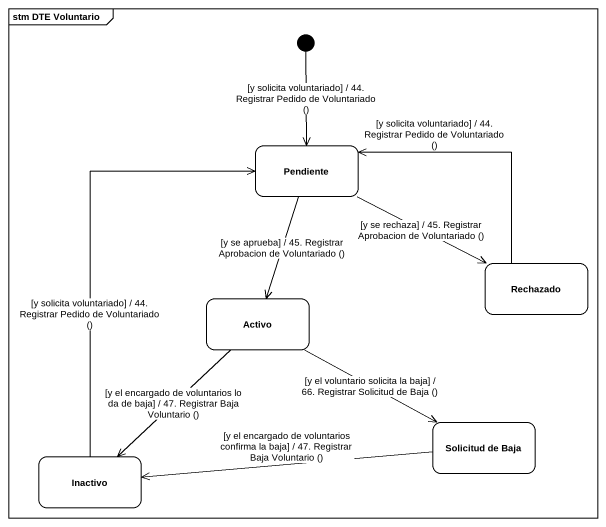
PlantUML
@startuml
mainframe stm DTE Voluntario
hide empty description
state Pendiente
state Rechazado
state Activo
state "Solicitud de Baja" as Solicitud_de_Baja
state Inactivo
[*] --> Pendiente : [y solicita voluntariado] / 44. Registrar Pedido de Voluntariado ()
Pendiente -right-> Rechazado : [y se rechaza] / 45. Registrar Aprobacion de Voluntariado ()
Pendiente --> Activo : [y se aprueba] / 45. Registrar Aprobacion de Voluntariado ()
Rechazado -left-> Pendiente : [y solicita voluntariado] / 44. Registrar Pedido de Voluntariado ()
Activo -right-> Solicitud_de_Baja : [y el voluntario solicita la baja] / 66. Registrar Solicitud de Baja ()
Activo --> Inactivo : [y el encargado de voluntarios lo da de baja] / 47. Registrar Baja Voluntario ()
Solicitud_de_Baja -left-> Inactivo : [y el encargado de voluntarios confirma la baja] / 47. Registrar Baja Voluntario ()
Inactivo -up-> Pendiente : [y solicita voluntariado] / 44. Registrar Pedido de Voluntariado ()
@enduml
